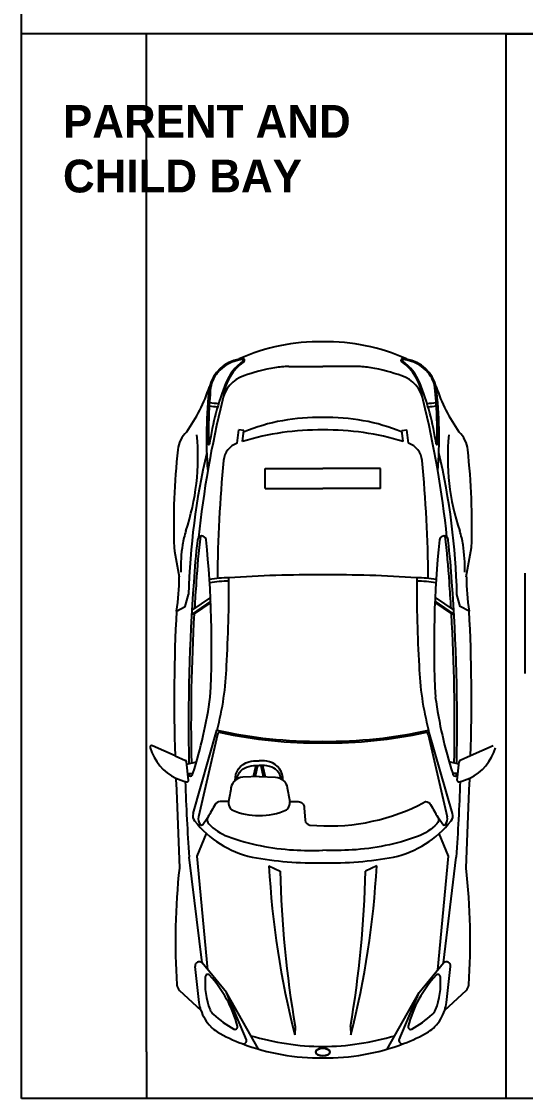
# Model space of a CAD drawing. Header units: inches. Extents: x 484217 to 497210, y -26946 to -21493.
# Drawn here: x 490922.2 to 491045, y -23267.5 to -23004.7 of the extents above; entities that cross this region are included whole.
import ezdxf

# ---------------------------------------------------------------- set-up
doc = ezdxf.new("R2010")
doc.units = ezdxf.units.IN
doc.header["$LTSCALE"] = 20
doc.header["$MEASUREMENT"] = 0
doc.layers.add('ceco.net 217 Nissan Z350 - top', color=145, linetype='Continuous')
doc.layers.add('Parking', color=7, linetype='Continuous')
doc.styles.get("Standard").update_dxf_attribs({"font": ''})
doc.styles.get('Standard').set_extended_font_data('MicrogrammaSSi', bold=True)

msp = doc.modelspace()

# ---------------------------------------------------------------- linework, layer by layer
at = {"color": 0}
msp.add_line((491044.91, -23139.37), (491044.91, -23163.87), dxfattribs=at)
at = {"layer": 'ceco.net 217 Nissan Z350 - top'}
for p, q in [((490987.33, -23088.94), (490995.64, -23088.94)), ((491003.95, -23088.94), (490995.64, -23088.94)), ((490974.78, -23107.66), (490975.17, -23104.37)), ((490976.38, -23104.52), (490975.17, -23104.37)), ((490976.06, -23107.24), (490976.38, -23104.52)), ((491014.89, -23104.52), (491016.1, -23104.37)), ((491015.22, -23107.24), (491014.89, -23104.52)), ((491016.49, -23107.66), (491016.1, -23104.37)), ((490981.61, -23118.68), (490981.61, -23113.8)), ((490981.61, -23113.8), (490995.64, -23113.8)), ((491009.66, -23113.8), (490995.64, -23113.8)), ((491009.66, -23118.68), (491009.66, -23113.8)), ((490981.61, -23118.68), (490995.64, -23118.68)), ((491009.66, -23118.68), (490995.64, -23118.68)), ((490968.3, -23146.23), (490963.65, -23149.44)), ((490968.26, -23145.27), (490963.71, -23148.41)), ((490968.32, -23146.5), (490964.27, -23149.3)), ((491022.96, -23146.5), (491027, -23149.3)), ((491022.97, -23146.23), (491027.62, -23149.44)), ((491023.01, -23145.27), (491027.56, -23148.41)), ((490964.27, -23149.3), (490963.65, -23149.44)), ((491027, -23149.3), (491027.62, -23149.44)), ((490964.01, -23198), (490969.84, -23177.64)), ((490969.97, -23178.73), (490965.33, -23198.81)), ((491021.3, -23178.73), (491025.94, -23198.81)), ((491027.26, -23198), (491021.43, -23177.64)), ((490959.61, -23183.92), (490954.1, -23181.47)), ((491037.17, -23181.47), (491031.66, -23183.92)), ((490959.61, -23183.92), (490962.17, -23185.05)), ((491031.66, -23183.92), (491029.11, -23185.05)), ((490962.88, -23189.85), (490962.41, -23185.38)), ((490962.47, -23185.97), (490964.84, -23185.38)), ((490979.27, -23186.26), (490978.66, -23189.04)), ((490979.74, -23186.26), (490979.13, -23189.01)), ((490980.49, -23186.26), (490981.1, -23189.01)), ((490980.95, -23186.26), (490981.57, -23189.04)), ((491028.8, -23185.97), (491026.44, -23185.38)), ((491028.39, -23189.85), (491028.87, -23185.38)), ((490962.71, -23188.24), (490963.97, -23188.23)), ((491028.56, -23188.24), (491027.3, -23188.23)), ((490960.07, -23194.35), (490960.07, -23194.35)), ((490960.07, -23194.35), (490960.67, -23211.31)), ((491030.6, -23211.31), (491031.21, -23194.35)), ((491031.21, -23194.35), (491031.21, -23194.35)), ((490966.38, -23200.68), (490967.62, -23198.91)), ((491024.89, -23200.68), (491023.66, -23198.91)), ((490964.98, -23208.44), (490967.28, -23202.91)), ((491026.3, -23208.44), (491024, -23202.91)), ((490966.2, -23234.49), (490963.09, -23208.64)), ((490967.57, -23236.14), (490964.98, -23208.44)), ((491023.7, -23236.14), (491026.3, -23208.44)), ((491025.07, -23234.49), (491028.18, -23208.64)), ((490982.49, -23210.79), (490985.21, -23212.05)), ((491008.78, -23210.79), (491006.07, -23212.05)), ((490965.52, -23244.14), (490964.49, -23235.32)), ((490972.13, -23241.65), (490966.2, -23234.49)), ((491019.14, -23241.65), (491025.07, -23234.49)), ((491025.75, -23244.14), (491026.78, -23235.32)), ((490960.72, -23241.2), (490965.93, -23246.01)), ((490977.05, -23253.21), (490972.13, -23241.65)), ((490979.95, -23255.51), (490972.13, -23241.65)), ((491011.33, -23255.51), (491019.14, -23241.65)), ((491014.22, -23253.21), (491019.14, -23241.65)), ((491025.35, -23246.01), (491030.56, -23241.2)), ((490988.89, -23249.95), (490988.78, -23252.04)), ((491002.39, -23249.95), (491002.5, -23252.04))]:
    msp.add_line(p, q, dxfattribs=at)
for points in [[(491015.11, -23086.99, -0.025591), (491016.03, -23087.1, -0.019947)], [(490974.3, -23189.98, -0.358011), (490977.58, -23185.39, -0.087142), (490980.11, -23185.17)], [(490974.76, -23189.56, -0.316561), (490977.58, -23186.51, -0.087142), (490980.11, -23186.29)], [(490985.93, -23189.98, 0.358011), (490982.64, -23185.39, 0.087142), (490980.11, -23185.17)], [(490985.46, -23189.56, 0.316561), (490982.64, -23186.51, 0.087142), (490980.11, -23186.29)], [(490980.11, -23188.96), (490976.12, -23189.17, 0.352581), (490973.25, -23191.73, -0.008047), (490972.63, -23195.11), (490970.59, -23195.11, 0.270521), (490969.36, -23195.83, -0.000614), (490967.62, -23198.91, 0.331797), (490967.82, -23200.55, 0.11427), (490972.53, -23203.62, 0.074246), (490988.51, -23206.9, 0.021686), (490995.64, -23206.98, 0.021686)], [(490980.11, -23188.96), (490984.11, -23189.17, -0.352581), (490986.98, -23191.73, 0.008047), (490987.59, -23195.11), (490989.64, -23195.11)], [(490989.64, -23195.11, -0.460181), (490991.06, -23196.6), (490991.33, -23199.66, 0.361883), (490992.51, -23200.84, 0.136022), (491018.91, -23196.06, 0.015575)], [(491018.91, -23196.06), (491020.69, -23195.11, -0.270521), (491021.92, -23195.83, 0.000614), (491023.66, -23198.91, -0.331797), (491023.45, -23200.55, -0.11427), (491018.74, -23203.62, -0.074246), (491002.76, -23206.9, -0.021686), (490995.64, -23206.98)], [(490965.93, -23246.01, -0.046528), (490965.52, -23244.14)]]:
    msp.add_lwpolyline(points, format="xyb", dxfattribs=at)
for points in [[(490959.97, -23148.6), (490962.12, -23147.46), (490962.93, -23144.56)], [(491031.3, -23148.6), (491029.15, -23147.46), (491028.34, -23144.56)]]:
    msp.add_lwpolyline(points, dxfattribs=at)
for centre, radius, start, end in [((490994.61, -23129.62), 46.73, 88.7466, 114.4933), ((490996.66, -23129.62), 46.73, 65.5067, 91.2534), ((490976.8, -23096.03), 9.06, 99.9041, 166.3752), ((490976.93, -23096.41), 9.2, 95.9051, 139.5878), ((490983.52, -23097.65), 12.2, 125.5257, 173.823), ((490984.23, -23098.2), 13.33, 127.4553, 156.508), ((490976.8, -23096.03), 9.06, 94.0403, 99.9041), ((490976, -23087.46), 0.203, 307.4553, 95.9051), ((490976.19, -23087.39), 0.407, 305.5257, 94.0403), ((490991.36, -23132.74), 44.14, 99.7499, 109.876), ((490987.33, -23109.27), 20.33, 90, 99.7499), ((491003.95, -23109.27), 20.33, 80.2501, 90), ((490999.91, -23132.74), 44.14, 70.124, 80.2501), ((491015.08, -23087.39), 0.407, 85.9597, 234.4743), ((491007.76, -23097.65), 12.2, 6.177, 54.4743), ((491015.27, -23087.46), 0.203, 84.0949, 232.5447), ((491007.04, -23098.2), 13.33, 23.492, 52.5447), ((491014.34, -23096.41), 9.2, 40.4122, 84.0949), ((491014.47, -23096.03), 9.06, 13.6248, 80.0959), ((490976.26, -23095.47), 8.09, 141.6225, 169.9734), ((490978.61, -23098.39), 7.5, 107.4846, 170.5223), ((491012.67, -23098.39), 7.5, 9.4777, 72.5154), ((491015.01, -23095.47), 8.09, 10.0266, 38.3775), ((490928.31, -23080.77), 41.8, 324.7755, 341.7013), ((491078.75, -23106.45), 111.47, 173.5323, 184.1267), ((491094.36, -23105.77), 126.61, 174.694, 180.9527), ((491036.67, -23118.33), 69.48, 158.5248, 171.3592), ((490954.61, -23118.33), 69.48, 8.6408, 21.4752), ((490896.91, -23105.77), 126.61, 359.0473, 5.306), ((490912.52, -23106.45), 111.47, 355.8733, 6.4677), ((491062.97, -23080.77), 41.8, 198.2987, 215.2245), ((491203.08, -23154.82), 238.94, 166.0343, 174.1895), ((490788.19, -23154.82), 238.94, 5.8105, 13.9657), ((490971.09, -23081.02), 17.76, 259.8693, 266.5027), ((490971.09, -23081.02), 16.94, 259.5486, 267.1496), ((491020.19, -23081.02), 16.94, 272.8504, 280.4514), ((491020.19, -23081.02), 17.76, 273.4973, 280.1307), ((490994.25, -23148.25), 46.87, 88.3019, 112.4712), ((490997.03, -23148.25), 46.87, 67.5288, 91.6981), ((490967.2, -23109.92), 6.93, 133.2966, 174.4955), ((490994.78, -23167.66), 63.25, 89.2268, 107.2211), ((490996.49, -23167.66), 63.25, 72.7789, 90.7732), ((491024.07, -23109.92), 6.93, 5.5045, 46.7034), ((490908.26, -23110.96), 56.94, 341.493, 5.3704), ((490967.87, -23107.87), 0.102, 180.9527, 351.3592), ((490976.29, -23112.3), 4.88, 108.4757, 174.5355), ((490994.78, -23167.66), 63.25, 108.4365, 108.4757), ((490996.49, -23167.66), 63.25, 71.5243, 71.5635), ((491014.99, -23112.3), 4.88, 5.4645, 71.5243), ((491023.4, -23107.87), 0.102, 188.6408, 359.0473), ((491083.01, -23110.96), 56.94, 174.6296, 198.507), ((491124.77, -23127.71), 165.49, 173.5977, 181.8724), ((491133.93, -23148.77), 171.05, 166.8904, 178.5895), ((490857.34, -23148.77), 171.05, 1.4105, 13.1096), ((490866.5, -23127.71), 165.49, 358.1276, 6.4023), ((491305.49, -23143.79), 335.58, 174.5355, 179.4658), ((490685.79, -23143.79), 335.58, 0.5342, 5.4645), ((490981.54, -23135.49), 20.33, 161.493, 171.3658), ((491110.61, -23149.8), 146.67, 172.7976, 176.78), ((491111.22, -23149.8), 146.67, 172.3693, 176.78), ((490966.15, -23131.33), 1.05, 4.2807, 184.2807), ((490720.97, -23156.92), 247.56, 357.0673, 5.9516), ((491270.3, -23156.92), 247.56, 174.0484, 182.9327), ((491025.13, -23131.33), 1.05, 355.7193, 175.7193), ((490880.05, -23149.8), 146.67, 3.22, 7.6307), ((490880.66, -23149.8), 146.67, 3.22, 7.2024), ((491009.74, -23135.49), 20.33, 8.6342, 18.507), ((492983.64, -22771.12), 2056.39, 190.13882, 190.34053), ((491000.34, -23138.34), 39.35, 171.3658, 181.1753), ((490990.93, -23138.34), 39.35, 358.8247, 8.6342), ((489006.98, -22771), 2057.05, 349.65951, 349.86115), ((490910.12, -23140.33), 50.53, 350.578, 0.0994), ((491433.47, -23176.29), 470.58, 175.7675, 181.1621), ((491434.08, -23176.29), 470.58, 175.7675, 176.5495), ((490973.11, -23172.62), 32.12, 90.6726, 99.1168), ((490973.11, -23172.62), 31.31, 90.6802, 99.2602), ((490661.92, -23142.97), 310.82, 356.5007, 0.4537), ((490993.22, -23426.38), 286.61, 89.5164, 94.0995), ((490998.06, -23426.38), 286.61, 85.9005, 90.4836), ((491329.36, -23142.97), 310.82, 179.5463, 183.4993), ((491018.17, -23172.62), 32.12, 80.8832, 89.3274), ((491018.17, -23172.62), 31.31, 80.7398, 89.3198), ((490557.19, -23176.29), 470.58, 3.4505, 4.2325), ((490557.8, -23176.29), 470.58, 358.8379, 4.2325), ((491081.16, -23140.33), 50.53, 179.9006, 189.422), ((491385.4, -23170.56), 426, 177.0446, 181.7963), ((491434.08, -23176.29), 470.58, 176.711, 181.1438), ((490557.19, -23176.29), 470.58, 358.8562, 3.289), ((490605.88, -23170.56), 426, 358.2037, 2.9554), ((490904.45, -23159.98), 67.74, 344.884, 358.3444), ((491086.83, -23159.98), 67.74, 181.6556, 195.116), ((490856.48, -23153.97), 112.82, 342.3221, 352.0432), ((491134.79, -23153.97), 112.82, 187.9568, 197.6779), ((490994.66, -23065.51), 114.89, 257.5192, 270.486), ((490970.57, -23178.87), 0.61, 77.9589, 166.9841), ((490994.66, -23065.91), 114.89, 257.9589, 270.486), ((490996.61, -23065.51), 114.89, 269.514, 282.4808), ((490996.61, -23065.91), 114.89, 269.514, 282.0411), ((491020.71, -23178.87), 0.61, 13.0159, 102.0411), ((490953.94, -23181.84), 0.407, 66.0281, 196.2112), ((490965.05, -23178.61), 11.98, 196.2112, 244.1117), ((491026.23, -23178.61), 11.98, 295.8883, 343.7888), ((490962, -23185.42), 0.407, 6.0515, 66.0281), ((491029.27, -23185.42), 0.407, 113.9719, 173.9485), ((490965.05, -23178.61), 11.98, 244.1117, 257.1585), ((491385.4, -23170.56), 426, 182.532, 183.201), ((491433.47, -23176.29), 470.58, 181.4548, 181.4893), ((490963.45, -23188.51), 0.407, 181.4893, 342.1051), ((490856.48, -23153.97), 112.82, 342.1051, 342.3221), ((491134.79, -23153.97), 112.82, 197.6779, 197.8949), ((491027.82, -23188.51), 0.407, 197.8949, 358.5107), ((490557.8, -23176.29), 470.58, 358.5107, 358.5452), ((491026.23, -23178.61), 11.98, 282.8415, 295.8883), ((490605.88, -23170.56), 426, 356.799, 357.468), ((491325.85, -23180.2), 363.87, 181.5779, 184.4821), ((490962.48, -23189.89), 0.407, 257.1585, 6.0515), ((490665.43, -23180.2), 363.87, 355.5179, 358.4221), ((491028.8, -23189.89), 0.407, 173.9485, 282.8415), ((490976.11, -23195.11), 3.48, 180, 208.5339), ((490973.77, -23196.39), 0.813, 208.5339, 246.162), ((490980.11, -23182.03), 16.5, 246.162, 293.838), ((490986.45, -23196.39), 0.813, 293.838, 331.4661), ((490984.11, -23195.11), 3.48, 331.4661, 0), ((490965.97, -23198.56), 2.03, 164.0101, 218.3433), ((490983.88, -23184.39), 24.87, 218.3433, 257.2458), ((490967.56, -23199.33), 2.29, 166.9841, 216.4286), ((491007.4, -23184.39), 24.87, 282.7542, 321.6567), ((491023.71, -23199.33), 2.29, 323.5714, 13.0159), ((491025.31, -23198.56), 2.03, 321.6567, 15.9899), ((490966.05, -23200.44), 0.407, 216.4286, 325.1391), ((491025.23, -23200.44), 0.407, 214.8609, 323.5714), ((490993.32, -23129.29), 80.75, 259.34, 271.642), ((490997.95, -23129.29), 80.75, 268.358, 280.66), ((491121.88, -23228.99), 162.17, 173.7429, 183.8369), ((491197.59, -23199.11), 215.41, 183.1086, 194.2224), ((491253.87, -23205.1), 268.75, 181.4821, 189.6074), ((490737.41, -23205.1), 268.75, 350.3926, 358.5179), ((490793.69, -23199.11), 215.41, 345.7776, 356.8914), ((490869.39, -23228.99), 162.17, 356.1631, 6.2571), ((490965.51, -23235.23), 1.02, 46.6747, 185.0064), ((491025.77, -23235.23), 1.02, 354.9936, 133.3253), ((490984.67, -23239.41), 17.75, 174.9509, 201.4207), ((490967.59, -23237.9), 0.61, 42.5307, 174.9509), ((490946.22, -23257.51), 29.61, 14.8524, 42.5307), ((491045.05, -23257.51), 29.61, 137.4693, 165.1476), ((491006.61, -23239.41), 17.75, 338.5793, 5.0491), ((491023.68, -23237.9), 0.61, 5.0491, 137.4693), ((490962.1, -23239.7), 2.03, 183.8369, 227.2292), ((491029.17, -23239.7), 2.03, 312.7708, 356.1631), ((491015.52, -23242.91), 10.3, 342.4749, 353.1305), ((490975.75, -23242.91), 10.3, 197.5251, 223.6542), ((490970.98, -23244.78), 3.05, 201.4207, 228.3489), ((490987.48, -23226.24), 27.87, 228.3489, 240.9818), ((491003.8, -23226.24), 27.87, 299.0182, 311.6511), ((491020.29, -23244.78), 3.05, 311.6511, 338.5793), ((491015.52, -23242.91), 10.3, 316.3458, 342.4749), ((490973.59, -23244.97), 7.32, 223.6542, 239.3683), ((490988.55, -23219.71), 36.68, 239.3683, 249.9403), ((490974.25, -23250.07), 0.61, 240.9818, 14.8524), ((490996.27, -23191.48), 63.41, 253.3447, 269.432), ((490995.01, -23191.48), 63.41, 270.568, 286.6553), ((491002.72, -23219.71), 36.68, 290.0597, 300.6317), ((491017.02, -23250.07), 0.61, 165.1476, 299.0182), ((491017.68, -23244.97), 7.32, 300.6317, 316.3458), ((490976.26, -23253.4), 0.813, 248.9914, 13.5083), ((490994.63, -23205.58), 52.04, 248.9914, 271.1113), ((490996.65, -23205.58), 52.04, 268.8887, 291.0086), ((491015.01, -23253.4), 0.813, 166.4917, 291.0086)]:
    msp.add_arc(centre, radius, start, end, dxfattribs=at)
at = {"layer": 'ceco.net 217 Nissan Z350 - top', "extrusion": (0, 0, -1)}
msp.add_ellipse((490995.64, -23256.22), major_axis=(-1.74, 0), ratio=0.521468, dxfattribs=at)
at = {"layer": 'ceco.net 217 Nissan Z350 - top'}
msp.add_ellipse((490995.64, -23256.22), major_axis=(1.74, 0), ratio=0.521468, dxfattribs=at)
at = {"layer": 'Parking'}
for p, q in [((490922.2, -23007.75), (490922.2, -22810.9)), ((491040.31, -23007.75), (490922.2, -23007.75)), ((490922.2, -23267.55), (490922.2, -23007.75)), ((493725.12, -23007.75), (490922.2, -23007.75)), ((490952.69, -23256.14), (490952.69, -23007.75)), ((491040.31, -23267.55), (491040.31, -23007.75)), ((491040.31, -23007.75), (491170.21, -23007.75)), ((490952.69, -23256.14), (490952.69, -23267.55)), ((491040.31, -23267.55), (490922.2, -23267.55)), ((491170.21, -23267.55), (491040.31, -23267.55))]:
    msp.add_line(p, q, dxfattribs=at)

# ---------------------------------------------------------------- texts
at = {"layer": 'Parking', "insert": (490932.3, -23025.11), "char_height": 8, "attachment_point": 1}
msp.add_mtext_dynamic_manual_height_columns('{\\fBahnschrift Light|b1|i0|c0|p34;PARENT AND CHILD BAY}', width=100.3736, gutter_width=1, heights=[0], dxfattribs=at)

doc.saveas('drawing.dxf')
